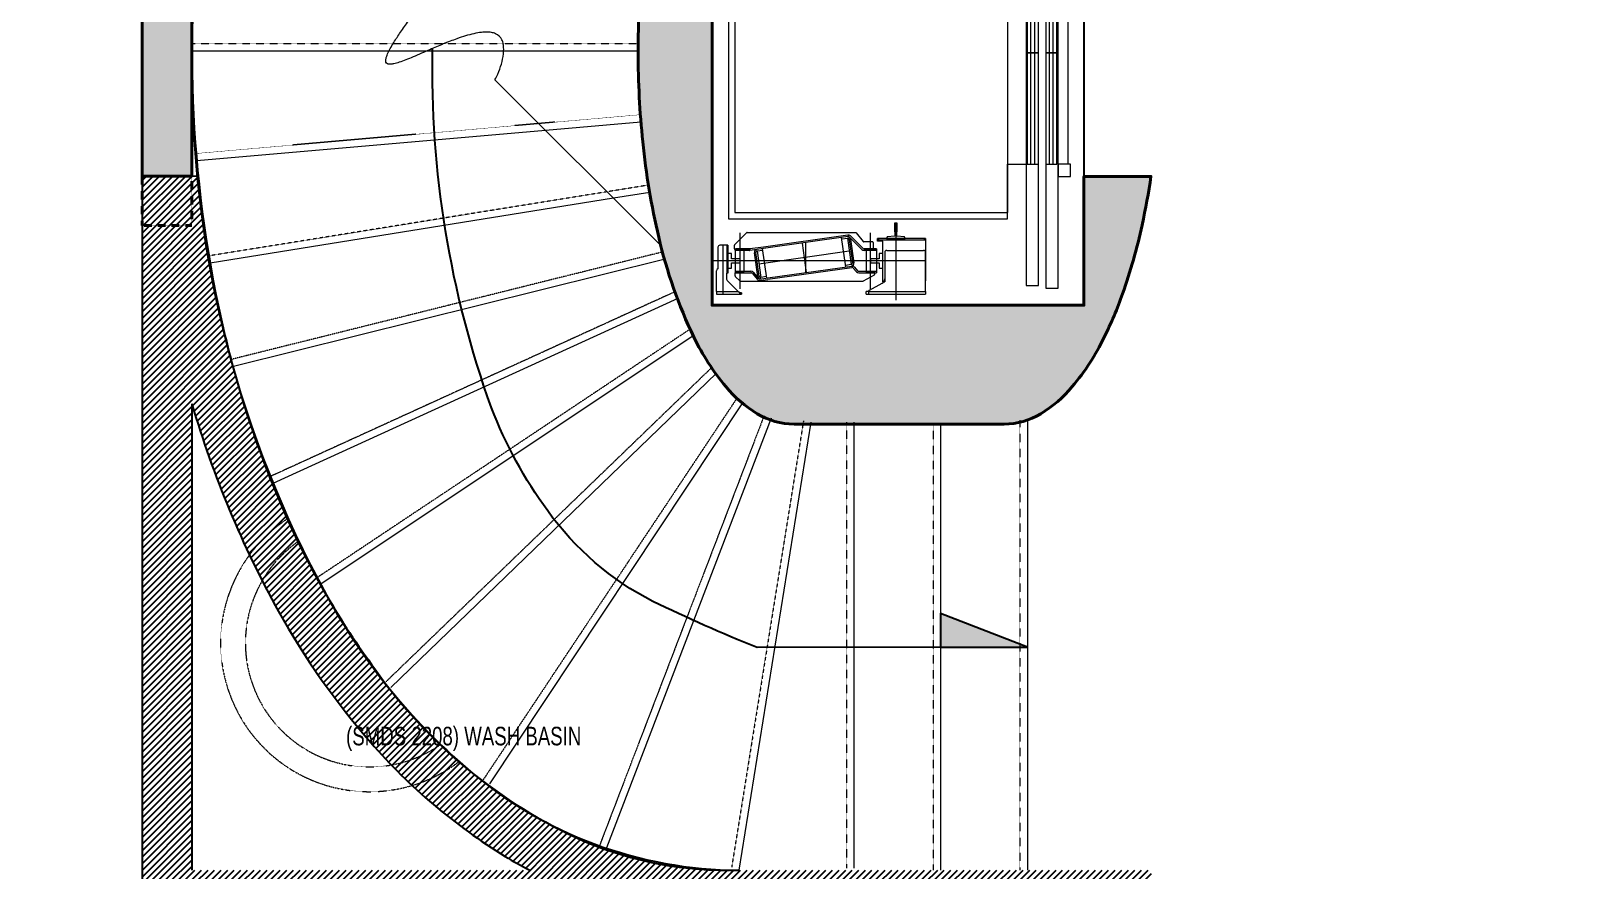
# Model space of a CAD drawing. Header units: inches. Extents: x 193287 to 241687, y 437648 to 550079.
# Drawn here: x 209907 to 216112, y 515588 to 518975 of the extents above; entities that cross this region are included whole.
import ezdxf

# ---------------------------------------------------------------- set-up
doc = ezdxf.new("R2010")
doc.units = ezdxf.units.IN
doc.header["$MEASUREMENT"] = 0
doc.linetypes.add('xref grd floor$0$XREF-V2-GF_COLS$0$HIDDEN2', pattern=[0.1875, 0.125, -0.0625])
doc.linetypes.add('xref grd floor$1$HIDDEN', pattern=[0.375, 0.25, -0.125])
for name, color, linetype, lineweight in [('1', 1, 'Continuous', 50), ('xref grd floor$0$A-FLOR-HIDN', 252, 'xref grd floor$1$HIDDEN', 0), ('xref grd floor$0$A-FLOR-STRS', 2, 'Continuous', 18), ('xref grd floor$0$XREF-V2-GF_COLS$0$A-COLS', 5, 'Continuous', 40), ('xref grd floor$0$XREF-V2-GF_COLS$0$A-COLS-PATT', 253, 'Continuous', 20), ('xref grd floor$0$XREF-V2-GF_COLS$0$A-EQPM', 202, 'Continuous', 18)]:
    doc.layers.add(name, color=color, linetype=linetype, lineweight=lineweight)
for name, color, linetype in [('CQ text label', 3, 'Continuous'), ('xref grd floor$0$A-ANNO-ARRW', 1, 'Continuous'), ('xref grd floor$0$A-WALL', 7, 'Continuous'), ('xref grd floor$0$area', 10, 'Continuous'), ('xref grd floor$0$CQ Wall hatch_CHB', 8, 'Continuous')]:
    doc.layers.add(name, color=color, linetype=linetype)
doc.styles.add('DIM 50', font='romans.shx', dxfattribs={"width": 0.75, "height": 100})

# ---------------------------------------------------------------- blocks, each defined once
blk = doc.blocks.new('xref grd floor$0$XREF-V2-GF_COLS$0$Elevator0')
for p, q in [((-1018, 723.0000000000001), (-1030, 723.0000000000001)), ((-1030, 723.0000000000001), (-1030, 623.0000000000001)), ((-832, 698.0000000000001), (-1030, 698.0000000000001)), ((-1018, 723.0000000000001), (-935, 723.0000000000001)), ((-1018, 723.0000000000001), (-1018, 635.4137931036004)), ((-944.8272590537463, 683.0000000000002), (-968.6065887760001, 683.0000000000001)), ((-944.8272590537463, 677.5000000000001), (-944.8272590537463, 683.0000000000002)), ((-840, 717.5000000000001), (-927.4011342571725, 717.5000000000001)), ((-895, -2.44038000858302), (-895, 737.4403800085842)), ((-895, 677.5000000000001), (-895, 717.5000000000001)), ((-832, 677.5000000000001), (-832, 709.5000000000001)), ((-1024, 623.0000000000001), (-1030, 623.0000000000001)), ((-1024, 623.0000000000001), (-1024, 623.5711900988)), ((-1018, 635.4137931036004), (-974.3584957844, 680.5601767748004)), ((-1007.964434080756, 627.5000000000003), (-782.0355659192442, 627.5000000000003)), ((-978, 133.2744841548002), (-978, 626.2573593129001)), ((-977.1213203435998, 628.3786796565006), (-957.8786796564998, 647.6213203436001)), ((-955.7573593128998, 648.5000000000001), (-943, 648.5000000000001)), ((-832, 681.5000000000001), (-944.8272590537463, 681.5000000000001)), ((-832, 677.5000000000001), (-944.8272590537463, 677.5000000000001)), ((-943.5, 646.7872545601002), (-943.5, 581.9739816416005)), ((-943.5, 646.7872545601007), (-846.5, 646.7872545601007)), ((-943, 646.7872545601011), (-943, 584.3576447761003)), ((-940, 645.5000000000001), (-940, 614.5000000000001)), ((-937, 646.7872545601011), (-937, 584.3576447761003)), ((-925, 677.5000000000001), (-925, 662.5000000000001)), ((-865, 677.5000000000001), (-925, 677.5000000000001)), ((-925, 662.5000000000001), (-903, 662.5000000000001)), ((-909.2987723041997, 646.7872545601007), (-907, 646.7872545601007)), ((-907, 646.7872545601007), (-906.9742889941999, 646.7872545601007)), ((-903, 662.5000000000001), (-903, 627.5000000000001)), ((-903, 627.5000000000001), (-887, 627.5000000000001)), ((-887, 627.5000000000001), (-887, 662.5000000000001)), ((-887, 662.5000000000001), (-865, 662.5000000000001)), ((-865, 662.5000000000001), (-865, 677.5000000000001)), ((-853, 590.0407615528003), (-853, 646.7872545601011)), ((-850, 614.5000000000001), (-850, 648.5000000000001)), ((-847, 651.5000000000001), (-832.2426406871996, 651.5000000000001)), ((-847, 590.0407615528003), (-847, 646.2872545601007)), ((-846.5, 646.7872545601007), (-846.5, 586.0635158199003)), ((-830.1213203435998, 650.6213203436001), (-781.8786796564998, 602.3786796565008)), ((725, 675), (-725, 675)), ((-725, 675), (-725, -450)), ((700, 650), (-700, 650)), ((-700, 650), (-700, -450)), ((700, -450), (700, 650)), ((725, -450), (725, 675)), ((-945.1432743419, 579.7613781174006), (-970.2538875836999, 558.6910718075006)), ((-941.2865486838, 575.1651114586003), (-966.3971619254999, 554.0948051488004)), ((-854.911721066491, 559.6924627978443), (-961.8606724905935, 544.661767894159)), ((-957.5891412896999, 557.3800233249004), (-862.5234066904995, 570.7406410170007)), ((-956.7541026838999, 551.4384149124004), (-861.6883680846995, 564.7990326046003)), ((-937, 611.5000000000001), (-853, 611.5000000000001)), ((-854.911721066499, 559.6924627979007), (-851.7107397443997, 536.9162972168002)), ((-845.1428523776995, 533.2951295133004), (-852.8832168249, 588.3706843412007)), ((-839.201243965199, 534.1301681190004), (-846.9416084123995, 589.2057229470007)), ((-781, 600.2573593129003), (-781, 161.9297855234007)), ((-974.4236530922999, 547.8284612786002), (-969.9166290390995, 515.7593187923004)), ((-969.3618412088936, 515.837289137035), (-921.7546014389991, 177.0941767179007)), ((-968.4820446798994, 548.6634998843002), (-963.9750206266999, 516.5943573980004)), ((-964.6012995809997, 521.0505637064491), (-845.7691313320001, 537.7513358226007)), ((-963.4202327953318, 516.6723277429509), (-915.8129930265995, 177.9292153237008)), ((-958.6596911684992, 521.8856023131003), (-961.8606724905994, 544.6617678942008)), ((-856.461706082375, 187.844260512882), (-908.2869344238557, 552.1910657601838)), ((-796.7337664144998, 192.8720758423007), (-845.142852377691, 533.2951295132407)), ((-790.7921580020002, 193.7071144481002), (-839.201243965199, 534.1301681190004)), ((-823.1093703847932, 378.3468086595562), (-941.6392701214363, 361.6885176135019)), ((-821.4852955553599, 365.0000000000003), (-942.1040772532419, 365.0000000000003)), ((-919.2308686679999, 202.2486641787398), (-800.3987004189994, 218.9494362926004)), ((-910.0882789334992, 180.3075372021004), (-913.2892602554994, 203.0837027832005)), ((-803.1393275094053, 195.3382321058422), (-910.0882789335071, 180.3075372021573)), ((-808.2458973160992, 188.5615850876003), (-903.3116319152996, 175.2009673954004)), ((-849.4852813742, 136.7418493150004), (-798.4327341397993, 187.7943965494006)), ((-806.340308831499, 218.1143976869004), (-803.1393275093997, 195.3382321058008)), ((-952.8562385522998, 87.0478158445004), (-977.6251021272997, 131.8222999993001)), ((-943, 149.9895978091005), (-943, 77.49999999999955)), ((-923.8394841933996, 171.6628714534005), (-938.7134513162, 159.1821311265008)), ((-937, 149.9895978091005), (-937, 77.49999999999966)), ((-919.9827585351995, 167.0666047947003), (-934.8567256581, 154.5858644678002)), ((-807.4108587102992, 182.6199766752007), (-902.4765933094995, 169.2593589830004)), ((-853, 77.50000000000068), (-853, 128.2565679408004)), ((-847, 78.00000000000034), (-847, 128.2565679408004)), ((-846.5, 130.6407194740005), (-846.5, 77.5000000000008)), ((-845.2426406870991, 132.4992086279004), (-794.1900934526993, 183.5517558623006)), ((-818, 94.50000000000011), (-818, 129.0702144766002)), ((-782.1105941247997, 159.5995182773007), (-816.8894058752999, 131.4004817228002)), ((849.0000000000991, 162), (849.0000000000991, 90)), ((856.999999999899, 170.0000000001), (920, 170.0000000001)), ((911.9999999999009, 170.0000000001), (911.9999999999009, -170.0000000001)), ((920, 170.0000000001), (920, -170.0000000001)), ((-1030, 120), (-1030, -120)), ((-1030, 120), (-1018, 120)), ((-1019.7783526525, 110), (-1030, 110)), ((-1018, 109.7998372959997), (-1018, 120)), ((-1018, 109.7998372959997), (-1018, -120)), ((-1012.734583853, 105.7927985844999), (-985.6635403675, 55.51800353949924)), ((-1007.964434080756, 102.5000000000004), (-782.0355659192442, 102.5000000000003)), ((-943, 85.50000000000011), (-950.2311364250997, 85.50000000000011)), ((-846.5, 77.5000000000008), (-943, 77.49999999999955)), ((-940, 118.5000000000001), (-850, 118.5000000000001)), ((-940, 118.5000000000001), (-940, 88.50000000000011)), ((-903, 67.50000000000011), (-925, 67.50000000000011)), ((-925, 67.50000000000011), (-925, 52.50000000000012)), ((-887, 102.5000000000001), (-903, 102.5000000000001)), ((-903, 102.5000000000001), (-903, 67.50000000000011)), ((-887, 67.50000000000011), (-887, 102.5000000000001)), ((-865, 67.50000000000011), (-887, 67.50000000000011)), ((-865, 52.50000000000011), (-865, 67.50000000000011)), ((-850, 94.50000000000011), (-850, 118.5000000000001)), ((-821, 91.50000000000011), (-847, 91.50000000000011)), ((-815, 52.10219840368396), (-815, 74.10219840368396)), ((-815, 74.10219840368396), (-805, 74.10219840368396)), ((-811, -119.897801596316), (-811, 74.10219840368396)), ((-811, 69.10219840368396), (-805, 69.10219840368396)), ((-805, -119.897801596316), (-805, 74.10219840368396)), ((802, 48.99999999989996), (802, 71.49999999989996)), ((805, 71.49999999989996), (802, 71.49999999989996)), ((805, 81.50000000010004), (805, 6)), ((808.999999999899, 81.50000000010004), (805, 81.50000000010004)), ((808.999999999899, 73.5), (805, 73.5)), ((808.999999999899, 6), (808.999999999899, 81.50000000010004)), ((808.999999999899, 81.50000000010004), (813.0000000000991, 81.50000000010004)), ((811.999999999899, 71.00000000010004), (808.999999999899, 71.00000000010004)), ((811.999999999899, 42), (811.999999999899, 71.00000000010004)), ((813.0000000000991, 81.50000000010004), (813.0000000000991, -81.50000000010004)), ((882.0000000000991, 81.50000000010004), (813.0000000000991, 81.50000000010004)), ((826, 81.99999999989996), (841, 81.99999999989996)), ((841, 81.99999999989996), (849.0000000000991, 90)), ((889.999999999899, 73.5), (889.999999999899, -73.5)), ((-772.4581482059052, 3.514736313552904e-14), (-1053.4903928705, 3.514736313552904e-14)), ((-740, 3.514736313552904e-14), (-1030, 3.514736313552904e-14)), ((-980, 52.10219840368396), (-815, 52.10219840368396)), ((-980.0000000000001, 52.00000000000004), (-980, 45.00000000000004)), ((-968.0541183689993, 45.00000000000004), (-980.0000000000001, 45.00000000000004)), ((-861, 45.00000000000004), (-968.0541183689993, 45.00000000000004)), ((-925, 52.50000000000012), (-865, 52.50000000000011)), ((-895.0000000000005, -120), (-895.0000000000005, 52.00000000000004)), ((-853, 37.00000000000004), (-853, -112.0000000000004)), ((-805, 2.102198403683964), (-811, 2.102198403683964)), ((-805, 0.1021984036839637), (-811, 0.1021984036839637)), ((-798, 35.00000000000001), (-805, 37.50000000000001)), ((-805, 37.50000000000001), (-805, -37.49999999999999)), ((-796, 4.000000000000006), (-798, 35.00000000000001)), ((-784.5, 4.000000000000005), (-796, 4.000000000000006)), ((-774.5, 5.000000000000004), (-784.5, 4.000000000000005)), ((-743, 5), (-774.5, 5.000000000000004)), ((-743, -5), (-743, 5)), ((774.5, 5), (743, 5)), ((743, 5), (743, -5)), ((784.5, 4), (774.5, 5)), ((796, 4), (784.5, 4)), ((792.005049329287, 0), (933.9340562169368, 0)), ((798, 35), (796, 4)), ((805, 37.5), (798, 35)), ((805, 48.99999999989996), (802, 48.99999999989996)), ((805, -37.5), (805, 37.5)), ((805, -6), (805, 6)), ((805, 6), (808.999999999899, 6)), ((805, 0), (808.999999999899, 0)), ((811.999999999899, 42), (808.999999999899, 42)), ((808.999999999899, -6), (808.999999999899, 6)), ((-805, -1.897801596316036), (-811, -1.897801596316036)), ((-805, -37.49999999999999), (-798, -34.99999999999999)), ((-798, -34.99999999999999), (-796, -3.999999999999993)), ((-796, -3.999999999999993), (-784.5, -3.999999999999995)), ((-784.5, -3.999999999999995), (-774.5, -4.999999999999996)), ((-774.5, -4.999999999999996), (-743, -5)), ((743, -5), (774.5, -5)), ((774.5, -5), (784.5, -4)), ((784.5, -4), (796, -4)), ((796, -4), (798, -35)), ((798, -35), (805, -37.5)), ((805, -48.99999999989996), (802, -48.99999999989996)), ((802, -48.99999999989996), (802, -71.49999999989996)), ((805, -6), (805, -81.50000000010004)), ((805, -6), (808.999999999899, -6)), ((808.999999999899, -81.50000000010004), (808.999999999899, -6)), ((811.999999999899, -42), (808.999999999899, -42)), ((811.999999999899, -71.00000000010004), (811.999999999899, -42)), ((-1018, -120), (-1030, -120)), ((-1018, -120), (-975, -119.897801596316)), ((-1018, -120), (-861, -120)), ((-805, -119.897801596316), (-975, -119.897801596316)), ((-811, -114.897801596316), (-805, -114.897801596316)), ((805, -71.49999999989996), (802, -71.49999999989996)), ((808.999999999899, -73.5), (805, -73.5)), ((808.999999999899, -81.50000000010004), (805, -81.50000000010004)), ((811.999999999899, -71.00000000010004), (808.999999999899, -71.00000000010004)), ((808.999999999899, -81.50000000010004), (813.0000000000991, -81.50000000010004)), ((882.0000000000991, -81.50000000010004), (813.0000000000991, -81.50000000010004)), ((826, -81.99999999989996), (841, -81.99999999989996)), ((849.0000000000991, -90), (841, -81.99999999989996)), ((849.0000000000991, -162), (849.0000000000991, -90)), ((856.999999999899, -170.0000000001), (920, -170.0000000001)), ((-725, -450), (-505, -450)), ((700, -450), (-700, -450)), ((-505, -450), (-505, -525)), ((725, -450), (395, -449.9999999999999)), ((395, -449.9999999999999), (395, -525)), ((885, -525), (-995, -525)), ((-995, -525), (-995, -575)), ((-55, -530), (-505, -530)), ((-505, -530), (-505, -575)), ((-505, -545), (-55, -545)), ((-55, -575), (-55, -530)), ((395, -530), (-55, -530)), ((-55, -530), (-55, -575)), ((-55, -545), (395, -545)), ((395, -575), (395, -530)), ((885, -575), (885, -525)), ((895, -605), (-1005, -605)), ((-1005, -605), (-1005, -655)), ((-995, -575), (885, -575)), ((-505, -560), (-55, -560)), ((-505, -575), (-55, -575)), ((-55, -605), (-505, -605)), ((-505, -605), (-505, -650)), ((-505, -620), (-55, -620)), ((-55, -560), (395, -560)), ((-55, -575), (395, -575)), ((-55, -650), (-55, -605)), ((395, -605), (-55, -605)), ((-55, -605), (-55, -650)), ((-55, -620), (395, -620)), ((395, -650), (395, -605)), ((895, -655), (895, -605)), ((-1005, -655), (895, -655)), ((-505, -655), (-555, -655)), ((-555, -655), (-555, -705)), ((-505, -635), (-55, -635)), ((-505, -650), (-55, -650)), ((-505, -705), (-505, -655)), ((-55, -635), (395, -635)), ((-55, -650), (395, -650)), ((395, -655), (445, -655)), ((395, -705), (395, -655)), ((445, -655), (445, -705)), ((-555, -705), (-505, -705)), ((-505, -695), (395, -695)), ((445, -705), (395, -705))]:
    blk.add_line(p, q)
for centre, radius, start, end in [((-968.6065887760001, 675.0000000000001), 8, 90, 135.9710219310801), ((-935, 715.0000000000001), 8, 18.22087047499155, 90), ((-840, 709.5000000000001), 8, 0, 90), ((-975, 626.2573593129001), 3, 134.9999999999885, 180), ((-955.7573593128998, 645.5000000000001), 3, 90, 134.9999999999885), ((-943, 645.5000000000001), 3, 0, 90), ((-847, 648.5000000000001), 3, 90, 180), ((-832.2426406871996, 648.5000000000001), 3, 45.00000000001152, 90), ((-962.5404362673999, 549.4985384901007), 12, 129.9999999999955, 187.9999999999879), ((-949, 584.3576447761003), 6, 309.9999999999955, 0), ((-949, 584.3576447761003), 12, 309.9999999999955, 0), ((-937, 614.5000000000001), 3, 180, 270), ((-860.8533294789995, 558.8574241921002), 12, 7.999999999987974, 97.99999999998752), ((-860.8533294789995, 558.8574241921002), 6, 7.999999999987974, 97.99999999998752), ((-853, 614.5000000000001), 3, 270, 0), ((-841, 590.0407615528003), 12, 180, 187.9999999999879), ((-841, 590.0407615528003), 6, 180, 187.9999999999879), ((-784, 600.2573593129003), 3, 0, 45.00000000001152), ((-962.5404362673999, 549.4985384901007), 6, 129.9999999999955, 187.9999999999879), ((-955.9190640781999, 545.4968065000004), 12, 97.99999999998752, 187.9999999999879), ((-955.9190640781999, 545.4968065000004), 6, 97.99999999998752, 187.9999999999879), ((-809.0809359218001, 194.5031935001003), 6, 277.9999999999875, 7.999999999987974), ((-809.0809359218001, 194.5031935001003), 12, 277.9999999999875, 7.999999999987974), ((-802.6753748269002, 192.0370372365006), 6, 314.9999999999908, 7.999999999987974), ((-802.6753748269002, 192.0370372365006), 12, 314.9999999999908, 7.999999999987974), ((-975, 133.2744841548002), 3, 180, 208.9509952075104), ((-931, 149.9895978091005), 12, 129.9999999999955, 180), ((-931, 149.9895978091005), 6, 129.9999999999955, 180), ((-927.6962098514996, 176.2591381122003), 6, 309.9999999999955, 7.999999999987974), ((-927.6962098514996, 176.2591381122003), 12, 309.9999999999955, 7.999999999987974), ((-904.1466705209996, 181.1425758079005), 12, 190.7383841633884, 277.9999999999875), ((-904.1466705209996, 181.1425758079005), 6, 187.9999999999879, 277.9999999999875), ((-841, 128.2565679408004), 12, 134.9999999999908, 180), ((-841, 128.2565679408004), 6, 134.9999999999908, 180), ((-815, 129.0702144766002), 3, 129.035512898799, 180), ((-784, 161.9297855234007), 3, 309.0355128986993, 0), ((856.999999999899, 162), 8.0000000001, 90, 180), ((-1019.7783526525, 102), 8, 77.156188733806, 90), ((-1019.7783526525, 102), 8, 28.30075576599585, 77.15618873369908), ((-950.2311364250997, 88.50000000000011), 3, 208.9509952075104, 270), ((-943, 88.50000000000011), 3, 270, 0), ((-847, 94.50000000000011), 3, 180, 270), ((-821, 94.50000000000011), 3, 270, 0), ((826, 74.00000000010004), 8.0000000001, 90, 110.3145509016053), ((882.0000000000991, 73.5), 8.0000000001, 7.016709298534877e-15, 90), ((-968.0541183689993, 65.00000000000003), 20, 208.3007557660054, 270), ((-861, 37.00000000000004), 8, 7.016709298534866e-15, 90), ((-861, -112.0000000000004), 8, 270, 7.016709298534866e-15), ((826, -74.00000000010004), 8.0000000001, 249.6854490983947, 270), ((882.0000000000991, -73.5), 8.0000000001, 270, 7.016709298534877e-15), ((856.999999999899, -162), 8.0000000001, 180, 270)]:
    blk.add_arc(centre, radius, start, end)
for points, knots in [([(-1029.2647417272, 625.4398232254003), (-1029.4454003904, 625.0824008550004), (-1029.7035319722, 624.5907420540003), (-1029.9448921052, 623.9621381150001), (-1030, 623.6907202902004), (-1030, 623.5711900988)], [0, 0, 0, 0, 0.5947589938000001, 0.8224861325, 1, 1, 1, 1]), ([(-1018, 635.4137931036004), (-1019.2061362344, 634.5913475922003), (-1021.5447781016, 632.9976680254), (-1024.7847648658, 630.5781744778002), (-1027.4486957, 628.1521162836003), (-1028.8058211598, 626.3477701466), (-1029.2647417272, 625.4398232254003)], [0, 0, 0, 0, 0.2886793463, 0.5596672752, 0.7988265806, 1, 1, 1, 1]), ([(-1024, 623.5711900988), (-1024, 623.8454789102003), (-1023.8779188662, 624.4758683842002), (-1023.72090589, 625.0895007056002), (-1023.6323708636, 625.4398232254003)], [0, 0, 0, 0, 0.4315257049, 1, 1, 1, 1]), ([(-1018, 635.4137931036004), (-1019.1935449796, 633.7860736418003), (-1021.4693071638, 630.7071803946002), (-1023.1872654452, 627.2010521744002), (-1023.6323708636, 625.4398232254003)], [0, 0, 0, 0, 0.5263123961999999, 1, 1, 1, 1])]:
    blk.add_open_spline(points, degree=3, knots=knots)
blk = doc.blocks.new('xref grd floor$0$XREF-V2-GF_COLS')
at = {"layer": 'xref grd floor$0$XREF-V2-GF_COLS$0$A-COLS-PATT'}
h = blk.add_hatch(color=256, dxfattribs=at)
h.paths.add_polyline_path([(277494.93904652, 487100.3719910633), (277298.5902264044, 487889.5607254296), (277492.6735633328, 487937.8483308535), (277689.0223834486, 487148.6595964872)])
h.paths.add_polyline_path([(278369.9238687143, 481926.8207018052), (278297.4931966805, 482217.9427485681), (278879.7352091396, 482362.8035748697), (278952.1658811734, 482071.6815281067)])
h.paths.add_polyline_path([(275575.1173905834, 481231.477092437), (275502.6869294339, 481522.5982915891), (276084.9444362118, 481667.4629728509), (276157.3748973613, 481376.3417736989)])
h.paths.add_polyline_path([(264160.0323962329, 482463.198079395), (264353.182734606, 481686.8650665802), (264547.2643338105, 481735.1522396613), (264354.1139954373, 482511.4852524761)])
h.paths.add_polyline_path([(267836.3990064437, 479615.2363757232), (267908.8288891615, 479324.1175014737), (268491.0863958908, 479468.9821827235), (268418.6565131731, 479760.1010569729)])
h.paths.add_polyline_path([(265114.0239925546, 478628.8006047331), (265041.6002564131, 478919.8947739261), (265623.8577624817, 479064.7594550115), (265696.2814986234, 478773.6652858185)])
h.paths.add_polyline_path([(265854.4625728258, 477102.3890186605), (265078.1295600173, 476909.2386802791), (265017.7700793142, 477151.8427467021), (265794.1030921169, 477344.9930851666)])
blk.add_hatch(color=256, dxfattribs=at).paths.add_polyline_path([(267706.0882229655, 483941.5782764069), (267797.8346465698, 483572.8201548742), (268060.5639859749, 483638.1867492523, 0.01680825048921032), (267977.6270541292, 483821.6255745878, 0.03086979142712628), (267834.3896270476, 484071.775637224, 0.03098717600682551), (267720.0158192605, 484224.2084066123, 0.06437786506532078), (267537.9342534581, 484391.5784968499, 0.07759028863893774), (267397.7340674369, 484460.0569695462, 0.1397949558829619), (267236.3628449253, 484463.4114279105), (266421.5384752823, 484260.6845051675, 0.1330933971987084), (266288.0677483878, 484183.9738692935, 0.07759028863767271), (266196.3011036651, 484057.7824420935, 0.06437786506594578), (266113.8754805714, 483824.6034113682, 0.05590058325706333), (266074.0387645952, 483398.5363050245, 0.03335387658277754), (266104.1572778032, 483009.4579214122, 0.02580453394092051), (266173.4494839173, 482654.3668684169, 0.0258045339409227), (266278.6279986975, 482308.2042682212, 0.03335387658276683), (266434.339302174, 481950.3731580561, 0.05590058325710014), (266669.1827033965, 481592.6459995256, 0.06122842729629423), (266843.0952774547, 481429.6548110262, 0.0828503843349459), (266991.9027642383, 481355.0357324005, 0.139794955883233), (267153.2739867498, 481351.6812740363), (267968.0983563926, 481554.4081967793, 0.1330933971995831), (268101.5690832881, 481631.118832654, 0.08285038433364686), (268198.0621204959, 481766.7682660742, 0.06122842729672489), (268275.3230420855, 481992.2509947699, 0.03098717600447905), (268304.9340726744, 482180.5069480702, 0.03086979142602647), (268314.2542684155, 482468.6130887536, 0.01665526429461336), (268301.7406680729, 482667.7053944133), (268039.272591076, 482602.4037815133), (268164.8202718142, 482097.7873697803), (266709.1958727866, 481735.6304853293), (266462.7103941098, 482726.334492825), (266250.4638191487, 483579.4213907644)])
at = {"layer": 'xref grd floor$0$XREF-V2-GF_COLS$0$A-COLS'}
blk.add_lwpolyline([(266250.4638191487, 483579.4213907644), (266462.7103941098, 482726.334492825), (266709.1958727866, 481735.6304853293), (268164.8202718142, 482097.7873697803), (268039.272591076, 482602.4037815133), (268301.7406680729, 482667.7053944133, -0.01665526429455661), (268314.2542684156, 482468.6130887542, -0.03086560136709899), (268304.9377470659, 482180.5459012165, -0.0309935379897799), (268275.3230420855, 481992.2509947699, -0.06092636212592823), (268198.5755183493, 481767.8261834983, -0.08343565754480589), (268101.5690832873, 481631.1188326533, -0.1330933971986637), (267968.0983563926, 481554.4081967793), (267145.758748662, 481349.8114955319, -0.1330933971986637), (266991.9027642382, 481355.0357324004, -0.08343565754480589), (266842.1460037213, 481430.3488182363, -0.06092636212592828), (266669.1827033964, 481592.6459995257, -0.05590058325706959), (266434.3393021741, 481950.373158056, -0.0333538765827566), (266278.6279986976, 482308.2042682209, -0.02580453394093448), (266173.4494839173, 482654.3668684169, -0.02580453394093448), (266104.1572778033, 483009.4579214124, -0.0333538765827566)], format="xyb", dxfattribs=at)
blk.add_lwpolyline([(264353.182734606, 481686.8650665802), (264547.2643338105, 481735.1522396613), (264354.1139954373, 482511.4852524761), (264160.0323962329, 482463.198079395)], close=True, dxfattribs=at)
blk.add_lwpolyline([(264353.182734606, 481686.8650665802), (264547.2643338105, 481735.1522396613), (264354.1139954373, 482511.4852524761), (264160.0323962329, 482463.198079395)], close=True, dxfattribs=at)
at = {"layer": 'xref grd floor$0$XREF-V2-GF_COLS$0$A-COLS', "linetype": 'xref grd floor$0$XREF-V2-GF_COLS$0$HIDDEN2'}
blk.add_lwpolyline([(264547.2659881295, 481735.152651253), (264595.5535727229, 481541.0693980493), (264401.470319519, 481492.781813456), (264353.1827349258, 481686.8650666596)], dxfattribs=at)
at = {"layer": 'xref grd floor$0$XREF-V2-GF_COLS$0$A-EQPM', "rotation": 103.9714232644513}
blk.add_blockref('xref grd floor$0$XREF-V2-GF_COLS$0$Elevator0', (267169.2488460522, 482956.982149968, 1.504737066927579e-07), dxfattribs=at)
blk = doc.blocks.new('mak ground floor plan')
at = {"layer": 'xref grd floor$0$A-ANNO-ARRW', "linetype": 'Continuous', "ltscale": 100}
h = blk.add_hatch(color=256, dxfattribs=at)
h.dxf.hatch_style = 1
h.paths.add_polyline_path([(41509.62183752598, 94636.30403667688), (41159.6218376602, 94772.61353953596), (41159.62183752604, 94636.30403713428)])
h = blk.add_hatch(color=256, dxfattribs=at)
h.dxf.hatch_style = 1
h.paths.add_polyline_path([(41509.62183752598, 94636.30403667688), (41159.6218376602, 94772.61353953596), (41159.62183752604, 94636.30403713428)])
h = blk.add_hatch(color=256, dxfattribs=at)
h.dxf.hatch_style = 1
h.paths.add_polyline_path([(41509.62183752598, 94636.30403667688), (41159.6218376602, 94772.61353953596), (41159.62183752604, 94636.30403713428)])
at = {"layer": 'xref grd floor$0$CQ Wall hatch_CHB'}
h = blk.add_hatch(dxfattribs=at)
h.set_pattern_fill('ANSI31,_O', color=8, scale=149.9999999999999)
h.set_pattern_definition([(45, (20869.71644391387, 76050.64334114722), (-13.25825214724776, 13.25825214724776), [])])
edge = h.paths.add_edge_path()
edge.add_arc((41521.98008752754, 96498.36454461276), 3285.029392650871, 203.9565643245127, 210.1899235063754, ccw=False)
edge.add_arc((42345.84869906609, 96864.64271884086), 4186.649689294161, 196.0120497435568, 203.9592702367365, ccw=False)
edge.add_arc((42522.61999466666, 96958.73464182031), 4382.715387874943, 185.5107164483768, 196.556958784796, ccw=False)
edge.add_line((38160.16040311969, 96537.8540373309), (38139.95957595282, 96537.84297602605))
edge.add_line((38139.95957595273, 96537.84297602595), (38139.95957675096, 96537.73494017734))
edge.add_line((38139.95957675099, 96537.73494017753), (37939.95956831404, 96537.7334626411))
edge.add_line((37939.95956831402, 96537.73346264096), (37939.98052105461, 93686.41182656492))
edge.add_line((37939.98052105453, 93686.41182656487), (38539.98862429641, 93686.41481920591))
edge.add_line((38539.98862429644, 93686.41481920576), (38539.98899362836, 93636.42188142263))
edge.add_line((38539.9889936283, 93636.42188142292), (39054.98538490102, 93636.42568605232))
edge.add_line((39054.985384901, 93636.4256860523), (39054.98538490098, 93586.42568605106))
edge.add_line((39054.985384901, 93586.42568605096), (38539.98936301246, 93586.4218814243))
edge.add_line((38539.98936301237, 93586.42188142438), (38539.99084036703, 93386.44646605867))
edge.add_line((38539.9908403671, 93386.44646605855), (39104.70751337819, 93386.4264251505))
edge.add_line((39104.70751337818, 93386.42642515054), (39104.71566013814, 93636.42225737352))
edge.add_line((39104.71566013817, 93636.42225737358), (39154.98501551423, 93636.42642481861))
edge.add_line((39154.98501551419, 93636.42642481846), (40254.71066332838, 93636.3981734246))
edge.add_line((40254.71066332841, 93636.3981734247), (40254.71251018788, 93386.40640620106))
edge.add_line((40254.71251018788, 93386.40640620101), (40819.98285724207, 93386.43872528526))
edge.add_line((40819.98285724211, 93386.4387252854), (40819.98137970574, 93586.4387252799))
edge.add_line((40819.98137970571, 93586.43872527976), (40354.71177145022, 93586.40228981318))
edge.add_line((40354.71177145024, 93586.40228981338), (40354.71140206618, 93636.40228981257))
edge.add_line((40354.71140206605, 93636.40228981257), (40819.98101032146, 93636.4387252788))
edge.add_line((40819.98101032153, 93636.43872527883), (40819.98064098667, 93686.43205856788))
edge.add_line((40819.9806409867, 93686.432058568), (41419.98862426417, 93686.43649123625))
edge.add_line((41419.98862426402, 93686.43649123603), (41419.98899359891, 93636.44315794685))
edge.add_line((41419.98899359896, 93636.44315794704), (41859.71458259443, 93636.40228981139))
edge.add_line((41859.7145825944, 93636.40228981117), (41859.71495197838, 93586.40228981213))
edge.add_line((41859.71495197836, 93586.4022898121), (41419.98936298303, 93586.4431579476))
edge.add_line((41419.98936298303, 93586.4431579478), (41419.99084051937, 93386.44315795343))
edge.add_line((41419.99084051943, 93386.44315795333), (41959.71608715571, 93386.44751662025))
edge.add_line((41959.71608715568, 93386.4475166201), (41959.71479431128, 93636.40228981228))
edge.add_line((41959.71479431121, 93636.4022898124), (42009.7147943112, 93636.40228981245))
edge.add_line((42009.71479431126, 93636.40228981234), (42009.71479431126, 93736.39812236707))
edge.add_line((42009.71479431126, 93736.39812236722), (41959.71350146686, 93736.44751661143))
edge.add_line((41959.7135014669, 93736.44751661131), (40345.51540360316, 93736.43522008002))
edge.add_arc((40352.11331964121, 95423.19871375716), 1686.776397777105, 268.60958761821536, 269.7758839244655, ccw=False)
edge.add_arc((40294.19266857492, 95194.3078547612), 1457.487935326165, 246.8372487912443, 270.6679618260407, ccw=False)
edge.add_arc((40554.07460866997, 95724.29110544175), 2047.199701585412, 241.7860076181245, 245.98451705077758, ccw=False)
edge.add_arc((40352.11331963952, 95423.19871375768), 1686.776397777417, 229.2995856402973, 242.9960116216624, ccw=False)
edge.add_arc((40554.07460866927, 95724.29110544192), 2047.199701585092, 218.11290120001, 230.5095896438287, ccw=False)
edge.add_arc((40909.82949456439, 96071.59410073323), 2542.033031557022, 208.8136784460749, 219.3229052035285, ccw=False)
edge = h.paths.add_edge_path(flags=16)
edge.add_arc((40616.00719852094, 95771.65441854077), 2321.257947398394, 220.8837823697131, 238.514578897946)
edge.add_arc((40431.38433968229, 95503.04591970175), 1995.84443125449, 239.0069803884012, 242.2696915764688)
edge.add_line((39502.69729325094, 93736.42899360828), (38139.97856672478, 93736.41892627605))
edge.add_line((38139.97856672487, 93736.41892627615), (38139.9646670029, 95617.89169250277))
edge.add_arc((42080.1801202785, 96771.72323855461), 4105.682045031816, 196.3218583758409, 209.0138640345994)
edge.add_arc((41225.33646215685, 96309.32089595188), 3133.861029082269, 209.2011788052106, 221.0240909967148)
at = {"layer": 'xref grd floor$0$A-ANNO-ARRW', "linetype": 'Continuous', "ltscale": 100}
blk.add_lwpolyline([(41509.62183752598, 94636.30403667688), (40419.05087071238, 94634.69715231517, -0.01506693844893101), (39998.48656398145, 94821.01609464851, -0.1172376191304505), (39574.99195942818, 95186.07541913784, -0.065658751089028), (39348.01471693441, 95602.71513020154, -0.09153867724692488), (39110.42238250107, 97052.20908305125, -0.04702296469041318)], format="xyb", dxfattribs=at)
blk.add_lwpolyline([(41509.62183752598, 94636.30403667688), (40419.05087071238, 94634.69715231517, -0.01506693844893101), (39998.48656398145, 94821.01609464851, -0.1172376191304505), (39574.99195942818, 95186.07541913784, -0.065658751089028), (39348.01471693441, 95602.71513020154, -0.09153867724692488), (39110.42238250107, 97052.20908305125, -0.04702296469041318)], format="xyb", dxfattribs=at)
blk.add_lwpolyline([(41509.62183752598, 94636.30403667688), (40419.05087071238, 94634.69715231517, -0.01506693844893101), (39998.48656398145, 94821.01609464851, -0.1172376191304505), (39574.99195942818, 95186.07541913784, -0.065658751089028), (39348.01471693441, 95602.71513020154, -0.09153867724692488), (39110.42238250107, 97052.20908305125, -0.04702296469041318)], format="xyb", dxfattribs=at)
blk.add_lwpolyline([(41509.62183752598, 94636.30403667688), (41159.6218376602, 94772.61353953596), (41159.62183752604, 94636.30403713428)], close=True, dxfattribs=at)
blk.add_lwpolyline([(41509.62183752598, 94636.30403667688), (41159.6218376602, 94772.61353953596), (41159.62183752604, 94636.30403713428)], close=True, dxfattribs=at)
blk.add_lwpolyline([(41509.62183752598, 94636.30403667688), (41159.6218376602, 94772.61353953596), (41159.62183752604, 94636.30403713428)], close=True, dxfattribs=at)
at = {"layer": 'xref grd floor$0$A-FLOR-HIDN', "ltscale": 0.5}
for p, q in [((39395.40810858441, 97071.16359501675), (38139.81096073147, 97071.16359501705)), ((39395.40810858441, 97071.16359501675), (38139.81096073147, 97071.16359501705)), ((39395.40810858441, 97071.16359501675), (38139.81096073147, 97071.16359501705)), ((39939.87471447443, 97071.16359501664), (39395.40810858447, 97071.16359501687)), ((39939.87471447443, 97071.16359501664), (39395.40810858447, 97071.16359501687)), ((39939.87471447443, 97071.16359501664), (39395.40810858447, 97071.16359501687)), ((39538.84785519692, 96749.32051657053), (38156.65769874514, 96628.4933628221)), ((39538.84785519692, 96749.32051657053), (38156.65769874514, 96628.4933628221)), ((39538.84785519692, 96749.32051657053), (38156.65769874514, 96628.4933628221)), ((39948.66961366404, 96785.14597545436), (39538.84785519697, 96749.32051657041)), ((39948.66961366404, 96785.14597545436), (39538.84785519697, 96749.32051657041)), ((39948.66961366404, 96785.14597545436), (39538.84785519697, 96749.32051657041)), ((39982.58780700539, 96501.02723028918), (39814.24735545705, 96473.9210161324)), ((39982.58780700539, 96501.02723028918), (39814.24735545705, 96473.9210161324)), ((39982.58780700539, 96501.02723028918), (39814.24735545705, 96473.9210161324)), ((39814.24735545716, 96473.9210161324), (38208.25639387907, 96215.32402094745)), ((39814.24735545716, 96473.9210161324), (38208.25639387907, 96215.32402094745)), ((39814.24735545716, 96473.9210161324), (38208.25639387907, 96215.32402094745)), ((40040.79497467133, 96231.63925267407), (38300.01595789543, 95797.89673744608)), ((40040.79497467133, 96231.63925267407), (38300.01595789543, 95797.89673744608)), ((40040.79497467133, 96231.63925267407), (38300.01595789543, 95797.89673744608)), ((40087.82601346553, 96070.34886651533), (38453.99927810696, 95324.29655784293)), ((40087.82601346553, 96070.34886651533), (38453.99927810696, 95324.29655784293)), ((40087.82601346553, 96070.34886651533), (38453.99927810696, 95324.29655784293)), ((40148.22411207494, 95919.10136580624), (38644.18031303462, 94916.79779754544)), ((40148.22411207494, 95919.10136580624), (38644.18031303462, 94916.79779754544)), ((40148.22411207494, 95919.10136580624), (38644.18031303462, 94916.79779754544)), ((40235.40313144785, 95763.9220710998), (38921.10485192039, 94495.91722569696)), ((40235.40313144785, 95763.9220710998), (38921.10485192039, 94495.91722569696)), ((40235.40313144785, 95763.9220710998), (38921.10485192039, 94495.91722569696)), ((40338.93194360577, 95642.54340022622), (39314.59111376491, 94101.33236996242)), ((40338.93194360577, 95642.54340022622), (39314.59111376491, 94101.33236996242)), ((40338.93194360577, 95642.54340022622), (39314.59111376491, 94101.33236996242)), ((40447.84161485534, 95571.48919464077), (39784.40659906092, 93837.6878378123)), ((40447.84161485534, 95571.48919464077), (39784.40659906092, 93837.6878378123)), ((40447.84161485534, 95571.48919464077), (39784.40659906092, 93837.6878378123)), ((40606.45523823221, 95549.26080785296), (40316.95303099509, 93749.37251182774)), ((40606.45523823221, 95549.26080785296), (40316.95303099509, 93749.37251182774)), ((40606.45523823221, 95549.26080785296), (40316.95303099509, 93749.37251182774)), ((40779.62184126629, 95544.49673563725), (40779.62184184545, 93744.60840820754)), ((40779.62184126629, 95544.49673563725), (40779.62184184545, 93744.60840820754)), ((40779.62184126629, 95544.49673563725), (40779.62184184545, 93744.60840820754)), ((41129.62184126792, 95536.40227863111), (41129.62184184906, 93736.51395234885)), ((41129.62184126792, 95536.40227863111), (41129.62184184906, 93736.51395234885)), ((41129.62184126792, 95536.40227863111), (41129.62184184906, 93736.51395234885))]:
    blk.add_line(p, q, dxfattribs=at)
blk.add_lwpolyline([(41479.62183422432, 95553.09722387331), (41479.62184076617, 93736.5139523638)], dxfattribs=at)
blk.add_lwpolyline([(41479.62183422432, 95553.09722387331), (41479.62184076617, 93736.5139523638)], dxfattribs=at)
blk.add_lwpolyline([(41479.62183422432, 95553.09722387331), (41479.62184076617, 93736.5139523638)], dxfattribs=at)
for radius, start, end in [(599.9999999999998, 123.4688876516186, 307.2464076660644), (599.9999999999998, 123.4688876516186, 307.2464076660644), (599.9999999999998, 123.4688876516186, 307.2464076660644), (499.9999999999999, 125.1480069489407, 305.2227158050415), (499.9999999999999, 125.1480069489407, 305.2227158050415), (499.9999999999999, 125.1480069489407, 305.2227158050415)]:
    blk.add_arc((38855.31487345591, 94653.45816024509), radius, start, end, dxfattribs=at)
at = {"layer": 'xref grd floor$0$A-FLOR-STRS'}
for p, q in [((39396.98875755642, 97041.16359501693), (38139.7092602739, 97041.16359501722)), ((39396.98875755642, 97041.16359501693), (38139.7092602739, 97041.16359501722)), ((39396.98875755642, 97041.16359501693), (38139.7092602739, 97041.16359501722)), ((39939.7258262625, 97041.16359501646), (39396.98875755642, 97041.16359501681)), ((39939.7258262625, 97041.16359501646), (39396.98875755642, 97041.16359501681)), ((39939.7258262625, 97041.16359501646), (39396.98875755642, 97041.16359501681)), ((40030.99597329204, 96257.1723981573), (39361.8471124128, 96926.3212594692)), ((40030.99597329204, 96257.1723981573), (39361.8471124128, 96926.3212594692)), ((40030.99597329204, 96257.1723981573), (39361.8471124128, 96926.3212594692)), ((39950.93886865518, 96755.22993903357), (39566.54137434385, 96721.62699740578)), ((39950.93886865518, 96755.22993903357), (39566.54137434385, 96721.62699740578)), ((39950.93886865518, 96755.22993903357), (39566.54137434385, 96721.62699740578)), ((39566.54137434391, 96721.6269974059), (38159.21910628269, 96598.60286555032)), ((39566.54137434391, 96721.6269974059), (38159.21910628269, 96598.60286555032)), ((39566.54137434391, 96721.6269974059), (38159.21910628269, 96598.60286555032)), ((39840.41953033168, 96447.74884124083), (38213.30300015816, 96185.75020265387)), ((39840.41953033168, 96447.74884124083), (38213.30300015816, 96185.75020265387)), ((39840.41953033168, 96447.74884124083), (38213.30300015816, 96185.75020265387)), ((39987.35698240541, 96471.4087400168), (39840.41953033168, 96447.74884124106)), ((39987.35698240541, 96471.4087400168), (39840.41953033168, 96447.74884124106)), ((39987.35698240541, 96471.4087400168), (39840.41953033168, 96447.74884124106)), ((40048.04818480054, 96202.52927255013), (38307.26916802465, 95768.78675732209)), ((40048.04818480054, 96202.52927255013), (38307.26916802465, 95768.78675732209)), ((40048.04818480054, 96202.52927255013), (38307.26916802465, 95768.78675732209)), ((40100.28720120236, 96043.05933005555), (38466.46046584379, 95297.00702138327)), ((40100.28720120236, 96043.05933005555), (38466.46046584379, 95297.00702138327)), ((40100.28720120236, 96043.05933005555), (38466.46046584379, 95297.00702138327)), ((40164.86060975568, 95894.13685209368), (38660.81681071525, 94891.83328383241)), ((40164.86060975568, 95894.13685209368), (38660.81681071525, 94891.83328383241)), ((40164.86060975568, 95894.13685209368), (38660.81681071525, 94891.83328383241)), ((40256.23269491678, 95742.3320436406), (38941.93441538943, 94474.32719823765)), ((40256.23269491678, 95742.3320436406), (38941.93441538943, 94474.32719823765)), ((40256.23269491678, 95742.3320436406), (38941.93441538943, 94474.32719823765)), ((40363.91687053023, 95625.93757514661), (39339.57604068948, 94084.72654488264)), ((40363.91687053023, 95625.93757514661), (39339.57604068948, 94084.72654488264)), ((40363.91687053023, 95625.93757514661), (39339.57604068948, 94084.72654488264)), ((40475.86041442933, 95560.76786681113), (39812.42539863498, 93826.96650998254)), ((40475.86041442933, 95560.76786681113), (39812.42539863498, 93826.96650998254)), ((40475.86041442933, 95560.76786681113), (39812.42539863498, 93826.96650998254)), ((40636.07454469561, 95544.4967040933), (40345.25242813223, 93736.40228981187)), ((40636.07454469561, 95544.4967040933), (40345.25242813223, 93736.40228981187)), ((40636.07454469561, 95544.4967040933), (40345.25242813223, 93736.40228981187)), ((40809.62184126617, 95544.49673564674), (40809.62184184563, 93744.60840821732)), ((40809.62184126617, 95544.49673564674), (40809.62184184563, 93744.60840821732)), ((40809.62184126617, 95544.49673564674), (40809.62184184563, 93744.60840821732)), ((41159.6218412678, 95536.40227864077), (41159.62184184894, 93736.51395235863)), ((41159.6218412678, 95536.40227864077), (41159.62184184894, 93736.51395235863)), ((41159.6218412678, 95536.40227864077), (41159.62184184894, 93736.51395235863))]:
    blk.add_line(p, q, dxfattribs=at)
blk.add_lwpolyline([(39361.84711241303, 96926.32125946914, 0.03443010509125346), (39373.80863830767, 96949.30201645737, 0.07283101913711916), (39396.09093825083, 97030.65787221276, 0.03570255459370191), (39397.18574064603, 97055.35650598456, 0.03525015587886571), (39395.71462396614, 97069.51449198718, 0.0656049428712998), (39390.24936938775, 97087.0063931563, 0.1878952963828323), (39363.97849997401, 97112.04085299594, 0.05883129418660527), (39347.71031714394, 97116.79681312421, 0.04269236211175227), (39328.90726143273, 97118.44276851701, 0.03049668000039837), (39307.89518157672, 97117.30677036382, 0.02729431098231596), (39277.00601066661, 97112.03162492166, 0.01827422511869575), (39243.54135455133, 97103.17158922012, 0.01246009764880811), (39208.2735954196, 97091.50426607847, 0.01184770746672962), (39153.6807246044, 97070.44062358269, 0.005404473183958293), (39099.37552181527, 97047.43460020458, -0.0023844528959313), (39031.92163112655, 97018.2744374401, -0.006715307765674817), (39002.0552798633, 97006.09304886102, -0.01326429112880355), (38975.79250090569, 96996.54759257601, -0.02624025731440196), (38953.90567644255, 96990.41567140463, -0.03718948171752948), (38940.82691439276, 96988.52463963995, -0.04638555494424197), (38933.87750786258, 96988.7356829883, -0.07627623460263135), (38928.45655088179, 96990.23750789685, -0.2168122094670913), (38922.33373787324, 96997.26552851149, -0.07254955424087527), (38921.4991512025, 97002.68051582022, -0.0470150167824726), (38922.04401044652, 97009.27309950179, -0.04405200709010346), (38925.27532966289, 97021.222768676, -0.01775370654486315), (38928.92394221487, 97030.46494419605, -0.02240077977204223), (38939.45301203278, 97051.70823530923, -0.01323887522977007), (38953.76570493041, 97076.18150504451, -0.01176804277176263), (38980.94959163771, 97117.77002319117, -0.005989315107691549), (39013.09948363772, 97163.59788827953, -0.002427163351306169)], format="xyb", dxfattribs=at)
blk.add_lwpolyline([(39361.84711241303, 96926.32125946914, 0.03443010509125346), (39373.80863830767, 96949.30201645737, 0.07283101913711916), (39396.09093825083, 97030.65787221276, 0.03570255459370191), (39397.18574064603, 97055.35650598456, 0.03525015587886571), (39395.71462396614, 97069.51449198718, 0.0656049428712998), (39390.24936938775, 97087.0063931563, 0.1878952963828323), (39363.97849997401, 97112.04085299594, 0.05883129418660527), (39347.71031714394, 97116.79681312421, 0.04269236211175227), (39328.90726143273, 97118.44276851701, 0.03049668000039837), (39307.89518157672, 97117.30677036382, 0.02729431098231596), (39277.00601066661, 97112.03162492166, 0.01827422511869575), (39243.54135455133, 97103.17158922012, 0.01246009764880811), (39208.2735954196, 97091.50426607847, 0.01184770746672962), (39153.6807246044, 97070.44062358269, 0.005404473183958293), (39099.37552181527, 97047.43460020458, -0.0023844528959313), (39031.92163112655, 97018.2744374401, -0.006715307765674817), (39002.0552798633, 97006.09304886102, -0.01326429112880355), (38975.79250090569, 96996.54759257601, -0.02624025731440196), (38953.90567644255, 96990.41567140463, -0.03718948171752948), (38940.82691439276, 96988.52463963995, -0.04638555494424197), (38933.87750786258, 96988.7356829883, -0.07627623460263135), (38928.45655088179, 96990.23750789685, -0.2168122094670913), (38922.33373787324, 96997.26552851149, -0.07254955424087527), (38921.4991512025, 97002.68051582022, -0.0470150167824726), (38922.04401044652, 97009.27309950179, -0.04405200709010346), (38925.27532966289, 97021.222768676, -0.01775370654486315), (38928.92394221487, 97030.46494419605, -0.02240077977204223), (38939.45301203278, 97051.70823530923, -0.01323887522977007), (38953.76570493041, 97076.18150504451, -0.01176804277176263), (38980.94959163771, 97117.77002319117, -0.005989315107691549), (39013.09948363772, 97163.59788827953, -0.002427163351306169)], format="xyb", dxfattribs=at)
blk.add_lwpolyline([(39361.84711241303, 96926.32125946914, 0.03443010509125346), (39373.80863830767, 96949.30201645737, 0.07283101913711916), (39396.09093825083, 97030.65787221276, 0.03570255459370191), (39397.18574064603, 97055.35650598456, 0.03525015587886571), (39395.71462396614, 97069.51449198718, 0.0656049428712998), (39390.24936938775, 97087.0063931563, 0.1878952963828323), (39363.97849997401, 97112.04085299594, 0.05883129418660527), (39347.71031714394, 97116.79681312421, 0.04269236211175227), (39328.90726143273, 97118.44276851701, 0.03049668000039837), (39307.89518157672, 97117.30677036382, 0.02729431098231596), (39277.00601066661, 97112.03162492166, 0.01827422511869575), (39243.54135455133, 97103.17158922012, 0.01246009764880811), (39208.2735954196, 97091.50426607847, 0.01184770746672962), (39153.6807246044, 97070.44062358269, 0.005404473183958293), (39099.37552181527, 97047.43460020458, -0.0023844528959313), (39031.92163112655, 97018.2744374401, -0.006715307765674817), (39002.0552798633, 97006.09304886102, -0.01326429112880355), (38975.79250090569, 96996.54759257601, -0.02624025731440196), (38953.90567644255, 96990.41567140463, -0.03718948171752948), (38940.82691439276, 96988.52463963995, -0.04638555494424197), (38933.87750786258, 96988.7356829883, -0.07627623460263135), (38928.45655088179, 96990.23750789685, -0.2168122094670913), (38922.33373787324, 96997.26552851149, -0.07254955424087527), (38921.4991512025, 97002.68051582022, -0.0470150167824726), (38922.04401044652, 97009.27309950179, -0.04405200709010346), (38925.27532966289, 97021.222768676, -0.01775370654486315), (38928.92394221487, 97030.46494419605, -0.02240077977204223), (38939.45301203278, 97051.70823530923, -0.01323887522977007), (38953.76570493041, 97076.18150504451, -0.01176804277176263), (38980.94959163771, 97117.77002319117, -0.005989315107691549), (39013.09948363772, 97163.59788827953, -0.002427163351306169)], format="xyb", dxfattribs=at)
blk.add_lwpolyline([(41509.62183422444, 95553.09722398123), (41509.62184076628, 93736.51395247201)], dxfattribs=at)
blk.add_lwpolyline([(41509.62183422444, 95553.09722398123), (41509.62184076628, 93736.51395247201)], dxfattribs=at)
blk.add_lwpolyline([(41509.62183422444, 95553.09722398123), (41509.62184076628, 93736.51395247201)], dxfattribs=at)
at = {"layer": 'xref grd floor$0$A-WALL'}
for p, q in [((37939.7172964511, 96537.71830377693, -1.466518336033709e-07), (37939.71559119364, 93736.40228981181, -1.466518336033709e-07)), ((37939.7172964511, 96537.71830377693, -1.466518336033709e-07), (37939.71559119364, 93736.40228981181, -1.466518336033709e-07)), ((37939.7172964511, 96537.71830377693, -1.466518336033709e-07), (37939.71559119364, 93736.40228981181, -1.466518336033709e-07)), ((38139.71559119376, 95617.87505608995, -1.466518336033709e-07), (38139.71559119376, 93736.4022898117, -1.466518336033709e-07)), ((38139.71559119376, 95617.87505608995, -1.466518336033709e-07), (38139.71559119376, 93736.4022898117, -1.466518336033709e-07)), ((38139.71559119376, 95617.87505608995, -1.466518336033709e-07), (38139.71559119376, 93736.4022898117, -1.466518336033709e-07))]:
    blk.add_line(p, q, dxfattribs=at)
for points in [[(40316.25642939162, 100337.2855781146, 0.1348411388696247), (39555.81027538551, 100139.3194266555, 0.05423338603383359), (39216.30286337039, 99896.48979085381, 0.06492204545710877), (38789.2360560681, 99400.19913253858, 0.05301301402156264), (38454.75691830704, 98756.23305669194, 0.06232896374260839), (38181.61448769178, 97684.34650365857, 0.09059436641959481), (38272.89409170707, 95894.52787335636, 0.04620158661686043), (38520.27722815267, 95163.16216504393, 0.05423009112384791), (38877.56049419206, 94549.0292081515, 0.135871181547956), (39720.63601615804, 93854.27788107825, 0.1103521466065792), (40345.46087538899, 93737.69824462081, 0.1103521466065792)], [(40316.25642939162, 100337.2855781146, 0.1348411388696247), (39555.81027538551, 100139.3194266555, 0.05423338603383359), (39216.30286337039, 99896.48979085381, 0.06492204545710877), (38789.2360560681, 99400.19913253858, 0.05301301402156264), (38454.75691830704, 98756.23305669194, 0.06232896374260839), (38181.61448769178, 97684.34650365857, 0.09059436641959481), (38272.89409170707, 95894.52787335636, 0.04620158661686043), (38520.27722815267, 95163.16216504393, 0.05423009112384791), (38877.56049419206, 94549.0292081515, 0.135871181547956), (39720.63601615804, 93854.27788107825, 0.1103521466065792), (40345.46087538899, 93737.69824462081, 0.1103521466065792)], [(40316.25642939162, 100337.2855781146, 0.1348411388696247), (39555.81027538551, 100139.3194266555, 0.05423338603383359), (39216.30286337039, 99896.48979085381, 0.06492204545710877), (38789.2360560681, 99400.19913253858, 0.05301301402156264), (38454.75691830704, 98756.23305669194, 0.06232896374260839), (38181.61448769178, 97684.34650365857, 0.09059436641959481), (38272.89409170707, 95894.52787335636, 0.04620158661686043), (38520.27722815267, 95163.16216504393, 0.05423009112384791), (38877.56049419206, 94549.0292081515, 0.135871181547956), (39720.63601615804, 93854.27788107825, 0.1103521466065792), (40345.46087538899, 93737.69824462081, 0.1103521466065792)], [(38139.71559119382, 95617.87505609007, 0.05543600510765599), (38489.49617558409, 94780.36101967446, 0.05163299691788952), (38860.78704496875, 94252.30682039016, 0.07708097867552889), (39403.39433448634, 93792.1221423102, 0.01423722503147327), (39502.43431775697, 93736.40228981193)], [(38139.71559119382, 95617.87505609007, 0.05543600510765599), (38489.49617558409, 94780.36101967446, 0.05163299691788952), (38860.78704496875, 94252.30682039016, 0.07708097867552889), (39403.39433448634, 93792.1221423102, 0.01423722503147327), (39502.43431775697, 93736.40228981193)], [(38139.71559119382, 95617.87505609007, 0.05543600510765599), (38489.49617558409, 94780.36101967446, 0.05163299691788952), (38860.78704496875, 94252.30682039016, 0.07708097867552889), (39403.39433448634, 93792.1221423102, 0.01423722503147327), (39502.43431775697, 93736.40228981193)]]:
    blk.add_lwpolyline(points, format="xyb", dxfattribs=at)
at = {"layer": 'xref grd floor$0$area', "elevation": -1.466518336033709e-07}
blk.add_lwpolyline([(40237.80458977923, 97916.21014078625), (41737.80458978092, 97916.21014078613), (41737.80458978086, 96016.21014078759), (40237.80458977923, 96016.21014078747)], close=True, dxfattribs=at)
blk.add_lwpolyline([(40237.80458977923, 97916.21014078625), (41737.80458978092, 97916.21014078613), (41737.80458978086, 96016.21014078759), (40237.80458977923, 96016.21014078747)], close=True, dxfattribs=at)
blk.add_lwpolyline([(40237.80458977923, 97916.21014078625), (41737.80458978092, 97916.21014078613), (41737.80458978086, 96016.21014078759), (40237.80458977923, 96016.21014078747)], close=True, dxfattribs=at)
at = {"layer": 'xref grd floor$0$CQ Wall hatch_CHB', "color": 8}
blk.add_lwpolyline([(41785.08988350286, 100682.3026803237, -0.9434277154746589), (42054.6321608618, 100666.5968689928, -0.1898287287519607), (41989.78921971068, 100501.9581189406, -0.1613678509218348), (41689.53823634435, 100337.7616412232), (40316.4706396382, 100337.3182939896, 0.2451827993833683), (38956.54289452842, 99626.30772795435, 0.05596320989904081), (38390.39364769636, 98580.96001125622, 0.0931522759725535), (38139.95196185348, 97337.7349401429), (38139.95491692622, 96937.73494015372, 0.1251731880746069), (38682.52139321301, 94846.42857918871, 0.08962546153010575), (39252.1598748301, 94144.40356387978, 0.1784706277425333), (40345.51540360297, 93736.43522008008)], format="xyb", dxfattribs=at)
blk.add_lwpolyline([(37939.98052105453, 93686.41182656487), (37939.95957675634, 96537.73346264084), (38160.16040311969, 96537.8540373309), (38160.16040311969, 96537.8540373309)], dxfattribs=at)
at = {"rotation": 346.0285767170143}
blk.add_blockref('xref grd floor$0$XREF-V2-GF_COLS', (-334890.38742527, -307074.1673153437, -1.466518336033709e-07), dxfattribs=at)
blk.add_blockref('xref grd floor$0$XREF-V2-GF_COLS', (-334890.38742527, -307074.1673153437, -1.466518336033709e-07), dxfattribs=at)
blk.add_blockref('xref grd floor$0$XREF-V2-GF_COLS', (-334890.38742527, -307074.1673153437, -1.466518336033709e-07), dxfattribs=at)

msp = doc.modelspace()

# ---------------------------------------------------------------- block references
at = {"layer": '1'}
msp.add_blockref('mak ground floor plan', (172417.0603814148, 421851.6880936874), dxfattribs=at)

# ---------------------------------------------------------------- texts
at = {"layer": 'CQ text label', "color": 3, "ltscale": 500, "insert": (211178.5320495759, 516167.0327148518, 0.003797585560533736), "char_height": 74.99999999999997, "width": 1867.392251551311, "attachment_point": 1, "style": 'DIM 50'}
msp.add_mtext('{\\fCityBlueprint|b0|i0|c2|p2;(SMDS 2208) WASH BASIN }', dxfattribs=at)

doc.saveas('drawing.dxf')
